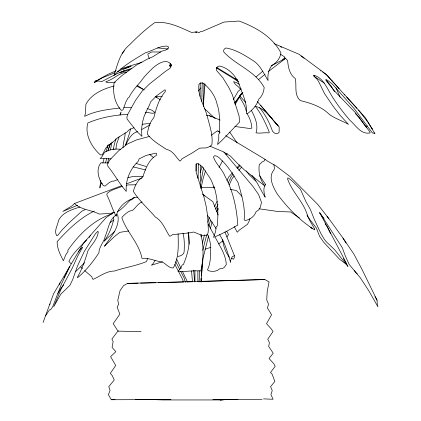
<?xml version="1.0" encoding="UTF-8"?>
<svg xmlns="http://www.w3.org/2000/svg" width="421" height="421" viewBox="0 0 421 421"><rect width="100%" height="100%" fill="white"/><g stroke="black" fill="none" stroke-linecap="round" stroke-linejoin="round"><path stroke-width="0.63" d="M213.942 187.808L213.952 186.529M200.112 96.367L200.243 82.779M202.212 82.6L201.806 101.429M198.059 178.509L198.449 163.406M200.27 181.267L200.696 165.1M203.369 106.376L204.006 83.558M195.981 171.047L196.186 163.816M203.311 106.402L204.985 83.932M224.956 232.018L234.413 255.7L234.339 257.847L233.329 259.273L232.366 258.473L231.103 258.568M201.296 281.702L202.159 263.993M202.29 261.373L202.354 260.057M199.086 281.917L199.696 270.803M115.943 149.239L116.428 144.582L119.132 136.904M125.116 132.862C125.29 137.93 122.948 142.666 123.048 147.671M201.022 280.523L201.196 278.576M201.427 275.976L202.98 258.42L208.632 235.755M100.777 180.504L99.924 187.919L100.193 185.351L101.55 182.94L102.314 183.888M169.868 66.271L170.142 63.908L171.484 65.208M110.434 149.934L111.997 142.051M130.531 128.715L129.458 133.583L125.505 145.05C128.563 139.861 131.136 133.11 137.614 131.636M113.47 148.987L114.207 144.708L116.038 138.63M200.138 186.108L203.559 167.658M147.424 258.32L147.024 260.446L146.208 261.683C136.004 265.861 124.916 267.498 114.454 271.035C106.555 270.971 100.03 276.292 93.094 279.37L92.352 278.644L91.899 276.844L84.758 270.645M106.581 158.264L105.645 162.874M249.848 218.62L249.521 220.32L247.464 224.351L239.296 230.087L237.212 232.229L234.271 226.566M201.08 187.782L203.18 178.341L205.511 170.8M107.671 162.769L108.66 158.38M225.677 135.667L264.967 159.259L264.704 160.338L263.983 161.085L262.23 161.875L260.257 163.885L259.289 164.295C258.236 171.952 259.889 179.835 264.951 186.077L244.575 170.068L237.628 163.595L230.476 156.133L223.256 151.749L210.026 146.203M210.358 228.824L212.084 221.899M120.022 115.049L121.122 112.018M107.381 147.776L107.85 145.929M202.754 250.227L206.664 234.992M208.942 226.103L210.405 220.388M202.354 243.185L204.49 234.918M207.769 222.199L209.437 217.247M102.866 163.016L104.003 158.691M108.05 150.939L109.986 144.071M110.755 143.156L108.013 150.376M108.097 144.898L105.981 151.649M200.143 172.736L202.117 166.537M59.424 284.728L60.05 282.87M43.068 322.533L53.546 293.858L83.7 242.901L106.05 217.715L113.154 212.694M120.811 112.881L120.106 114.67M90.21 235.834L90.389 235.365M367.175 125.816L366.359 127.389L359.302 117.617L355.361 113.602M69.049 267.661L65.439 275.087M69.807 266.382L61.871 283.044L52.567 306.998L50.399 309.882L49.81 309.719L49.394 310.061L45.505 315.866M216.594 211.71L218.273 208.142M229.182 184.924L232.255 178.378L234.318 175.889M222.556 160.811L219.046 167.384M215.726 209.184L217.967 204.464M228.324 182.64L231.124 176.741L233.166 174.183M214.526 206.6L217.073 201.275M226.961 180.577L228.661 177.03L232.571 172.663M64.081 277.734L64.897 276.15M235.05 104.671L241.638 93.388L237.791 98.661M233.302 99.703L238.181 91.257L241.259 88.863M57.882 293.579L61.298 287.68L63.639 284.959M89.247 237.449L89.889 236.37M155.07 260.51L153.007 263.709L151.413 265.23L162.495 261.725M198.423 91.11L200.664 87.968M49.604 304.657L50.104 303.899M259.62 175.757L265.525 184.377C262.809 188.14 264.025 193.107 265.204 197.223C260.657 190.066 257.415 182.098 252.016 175.431M234.718 102.913L237.023 99.724M239.344 96.525L240.87 94.409L242.891 92.725M238.091 98.582L242.354 92.757M234.723 103.156L242.417 92.688M122.432 53.325L124.358 50.778M78.253 252.105L81.227 248.258L82.753 247.185L77.806 255.873L72.301 268.061L61.14 288.974L53.741 306.698L60.808 294.184L69.933 285.322L72.749 279.407L77.538 265.904L84.179 251.637L95.541 233.555L97.898 231.25L98.251 232.166C97.372 239.428 91.404 244.769 87.952 250.816C85.163 259.967 82.19 269.108 77.322 277.397L77.938 277.386C86.194 270.429 93.02 261.825 98.903 252.826C99.077 246.538 104.129 242.133 105.271 236.118C108.534 228.771 109.139 218.741 116.943 214.557L117.733 214.963C120.38 226.919 110.702 237.081 104.403 246.285L114.407 236.591L119.732 232.366L128.81 230.94M237.655 168.558L240.102 165.485M226.835 237.055L228.524 234.597L226.787 231.355M238.849 170.416L241.728 166.932M121.711 185.661L74.464 203.501L72.102 205.801L62.787 211.442L77.559 205.253M226.035 154.728L227.293 153.323M236.912 167.811L239.517 164.9M84.558 262.757L75.812 271.466M130.673 199.58L124.216 206.385L119.296 210.753L117.527 211.289M86.637 239.975C80.285 246.664 72.965 253.053 68.86 261.436L71.054 263.699M123.516 69.276L131.052 66.281M114.822 231.276L104.15 241.159C109.034 234.608 111.897 226.966 113.865 219.152L113.423 217.304M255.942 77.032L262.872 71.102M258.541 79.664L265.104 74.191M222.988 240.838L218.588 244.012M268.14 71.691L285.585 58.377L287.611 60.561C288.238 67.139 289.39 74.306 295.247 78.495C296.958 85.674 293.779 94.709 300.215 100.545C310.519 103.129 321.018 106.318 328.848 113.954C334.706 118.669 342.057 120.601 348.467 124.369L340.036 115.233L333.011 106.071L324.486 93.536L318.592 81.521L317.271 79.448L313.792 76.096L313.834 75.254C322.154 77.422 326.128 86.037 330.011 92.962C335.679 102.629 342.457 111.549 349.719 120.064C355.613 125.148 360.965 134.794 369.948 132.957L370.148 132.562L369.343 131.168L355.119 112.402L335.648 92.183L330.053 85.574L325.88 80.143L325.812 79.485L327.712 80.39L332.458 84.184L354.135 108.565L371.864 132.283L372.822 133.173L374.401 133.02L374.943 133.731L367.786 121.953L358.529 110.097M211.342 135.241L217.115 130.989L217.82 130.952L220.067 132.299M265.156 184.64L265.525 184.377M130.799 200.233L134.625 197.528M282.559 59.55L284.164 58.445M110.191 222.462L113.744 220.12M263.535 398.887L273.087 399.261L270.94 394.603L272.24 390.556L270.582 386.625L274.866 381.447L272.029 373.98L270.498 372.49L275.202 366.265L273.792 363.686L269.035 358.487L273.224 353.182L268.719 346.52L269.398 342.583L267.73 339.2L273.045 331.559L271.266 328.927L266.535 323.654L271.566 314.734L267.482 308.098L268.503 304.083L266.719 299.873L267.23 291.337L269.056 281.838L264.825 279.539L127.537 283.391L123.495 285.691L120.053 290.59L117.759 300.42L118.711 304.078L117.143 307.188L119.848 314.129L113.207 323.649L117.575 330.469L118.459 331.132L141.072 331.669M141.856 129.468L149.797 125.026M124.206 70.596L119.753 72.875L129.315 69.854M271.066 65.865L285.585 58.377L284.333 57.44L284.675 57.177L284.328 56.735L280.449 54.177M142.077 201.896C137.867 203.564 135.883 207.658 132.552 210.426C128.2 210.737 125.232 214.089 122.332 216.889L121.874 217.883C126.842 232.324 139.041 243.096 141.982 258.341C148.039 257.71 154.007 260.473 159.98 261.662C165.237 261.736 167.711 268.372 173.305 267.951C179.014 257.831 178.372 245.201 178.104 233.876M97.719 80.806L95.451 81.953L95.877 81.453L95.646 80.785L96.372 80.627L94.846 81.711L107.86 74.401L116.264 70.707M85.042 209.674L81.885 211.184L69.239 222.672L62.108 229.924L57.603 235.555L56.682 235.665C53.704 230.766 57.824 225.367 58.514 220.425C62.64 212.242 71.87 209.663 79.895 207.006M117.522 71.659L122.853 69.128L131.02 66.155L128.079 66.507L120.78 68.955M94.336 211.026C79.769 218.041 67.944 229.798 57.14 241.617C57.093 248.6 60.266 254.694 63.392 260.752L65.655 255.058L68.065 251.411L67.807 250.29C78.911 234.581 93.62 219.636 112.439 213.721M114.844 72.791L102.445 77.722L94.094 82.484L97.446 80.885L101.882 81.548C111.433 76.596 120.764 70.991 131.405 68.634M134.015 127.721L129.347 129.573L126.937 131.989L117.522 137.888L110.144 144.524L108.671 144.861L105.839 148.087L102.319 154.812L100.272 154.828C91.773 147.155 84.505 134.699 87.836 122.995C100.324 117.548 113.97 115.133 127.537 114.38M126.621 183.803L141.961 178.015M210.884 247.332L205.074 249.206M117.754 179.593L113.57 181.225L112.312 181.098L109.318 182.546L104.976 186.114L103.334 185.645C98.588 179.562 95.514 169.279 100.929 162.816L108.334 162.985M126.226 185.424L127.747 184.924L135.904 184.777M128.079 66.507L141.919 62.313M120.743 149.355C115.086 148.476 109.434 149.418 104.545 152.381L101.629 157.159L100.177 158.517L111.076 158.859M114.58 212.184L110.455 213.436L99.261 214.057C91.299 209.921 81.337 209.984 74.464 203.501M114.117 85.973C103.198 88.905 91.425 93.851 85.895 104.34L85.405 113.47L84.595 116.359C95.562 110.786 107.908 109.46 119.922 107.976M122.248 186.366C117.17 188.44 111.202 189.645 107.092 193.439L106.839 194.939C110.439 201.854 112.328 209.479 116.191 216.273C117.838 208.058 124.537 201.48 132.347 198.786L133.599 197.428L137.651 197.196M126.542 72.149C118.759 72.975 113.328 79.516 105.929 81.669L105.866 82.037L108.302 82.716L115.438 82.179M234.413 255.7L232.218 256.721L230.724 260.089L230.619 262.557C227.861 252.958 225.019 243.227 219.599 234.655M149.423 136.441L136.493 139.935L127.642 143.898L118.854 150.571L109.755 159.922L107.566 164.122L107.871 166.306C114.549 174.294 119.301 183.635 126.258 191.408C125.395 180.293 130.131 168.884 138.256 161.275L139.13 158.859L146.245 155.402L156.012 153.139L156.68 153.96L156.391 155.349C148.455 160.027 145.608 168.853 142.766 176.999C137.593 180.056 134.873 185.856 133.31 191.313C139.325 200.864 148.024 208.479 155.349 217.036C162.538 221.114 165.227 229.556 169.542 236.139L170.758 235.939L172.473 234.671L190.687 232.708L193.46 232.013C197.986 233.323 202.401 236.897 207.343 234.792L208.027 232.939L208.337 229.729L207.664 216.194L206.227 206.627L204.169 197.881L196.207 172.436L196.118 164.069L197.533 163.622C203.559 165.863 205.727 172.699 209.569 177.325C212.005 181.041 213.137 185.408 214.894 189.445C218.073 201.464 218.367 213.852 217.273 226.035L216.115 226.824L215.684 231.266L213.579 237.344C222.067 233.992 229.892 229.571 237.797 225.051C236.723 208.263 233.123 191.002 224.967 176.152C222.251 169.058 215.673 164.037 213.452 156.88L214.652 155.681C218.72 155.849 220.925 159.975 223.735 162.327C229.366 168.416 233.76 175.499 238.023 182.572C241.486 194.597 245.469 207.143 244.169 219.857L245.296 220.499C250.179 219.704 254.473 216.389 256.105 211.668L258.72 209.9L260.431 207.043L261.488 202.338L258.568 194.528L252.742 186.182L223.877 152.07M162.253 96.409L160.554 96.756L156.044 96.246M145.208 112.954C148.371 111.502 151.571 114.301 154.691 112.812L154.339 111.907L151.839 110.191L147.176 108.46M127.852 177.788L132.61 176.567L143.056 176.531M228.329 399.482L228.608 399.44L220.057 399.945L229.508 399.308M118.459 331.132L117.812 331.222L111.923 338.968L113.144 341.552L112.075 347.378L115.87 351.656L110.612 356.629L115.728 365.502L110.339 373.311L112.254 375.627L114.259 379.989L108.786 386.62L110.06 390.562L108.392 394.609L111.318 399.734L170.984 399.582M142.23 124.284L147.187 123.685L150.392 123.827M111.318 399.734L115.038 399.292M171.7 65.197L169.705 65.518L170.205 65.739L169.926 65.955L170.526 66.918M228.608 399.44L220.993 399.945L163.095 399.95L145.798 399.334M151.523 399.64L158.575 399.329M201.028 281.496L264.825 279.539M183.082 282.028L158.285 282.707M186.892 281.917L192.613 281.749M155.786 282.77L140.661 283.123M138.077 283.18L127.537 283.391M212.879 399.45L262.194 399.292M137.735 399.345L135.699 399.35L167.653 399.34M131.768 107.629L123.9 107.418M215.41 399.334L237.928 399.345M232.471 399.334L236.26 399.345M201.133 187.371L214.468 187.808M160.764 51.978L151.671 51.957L147.85 54.041L148.492 56.914L149.397 58.33M371.606 128.116L372.317 129.052L365.191 117.491L346.651 96.972M206.316 115.333L209.284 115.601L220.172 120.074M157.638 47.878L168.032 49.047M112.96 149.108L114.159 149.234M259.036 208.784L277.934 211.505L290.748 211.968L299.368 217.857M234.876 126.474L249.532 128.479L251.863 128.168C251.669 123.043 249.816 118.085 247.122 113.775M230.324 189.324L236.534 190.613L241.912 196.233M145.845 170.005L133.052 166.848M136.078 163.422L146.076 166.5M255 106.239C265.646 108.597 271.177 118.58 278.17 125.947L257.315 101.519M273.924 164.637L274.408 168.216L274.013 169.868C267.782 176.957 273.071 186.945 277.181 193.897C287.464 207.737 299.694 220.467 314.382 229.74L314.398 229.171L314.787 229.187L309.561 220.162L307.283 215.526L307.288 214.736C303.173 201.448 291.985 191.855 287.554 178.851L287.969 177.836C292.569 180.698 296.51 185.419 300.473 189.339L306.078 201.985L310.345 209.39L314.44 219.736L320.849 233.387L324.117 239.017L326.117 241.575L334.737 249.848L347.957 266.482C338.831 248.306 329.117 230.482 319.644 212.51L342.378 247.874L345.304 255.91L349.214 264.504L360.239 277.692L368.838 290.848L377.932 306.788L377.258 304.257L377.048 300.231L362.086 269.535L353.861 254.052L342.962 238.039L328.754 218.462L317.85 204.527L289.774 176.32L275.455 165.558L268.172 161.548L264.967 159.259M280.407 46.757L281.823 47.305M274.039 43.61L299.236 54.351L326.212 74.401L356.903 108.302M202.485 194.165L212.837 201.659L218.167 215.015M136.899 86.163L144.029 89.789M209.284 115.601L211.547 116.875M237.697 80.295L234.444 78.406L237.912 80.537M216.547 67.36L237.665 80.222M238.665 81.674L216.589 68.013M204.601 108.723L215.22 118.654M155.186 96.467L160.369 99.809M324.312 83.142L314.75 76.738L313.819 75.322M239.265 84.242L236.292 82.516L233.608 81.706C234.786 84.947 238.86 86.273 240.496 89.368M137.178 85.305L144.04 89.931M217.82 130.952L219.836 132.504M301.01 55.998L304.13 58.298M149.75 154.47L153.723 157.717M322.633 71.949L326.796 75.07L339.173 88.794M156.023 97.109L156.944 97.867M80.795 267.056L82.5 268.535M357.318 273.934L355.503 272.34L354.519 270.64M310.724 227.235L312.445 228.761L311.093 227.082M255.636 181.035L248.869 174.468L246.206 170.884M320.965 70.991L320.681 70.681M325.138 223.814L327.196 226.509M240.228 96.525L245.601 102.24M203.58 194.702L204.853 196.012M217.341 208.721L218.246 209.663M344.146 94.199L344.92 95.062M326.996 216.505L328.754 218.462M274.434 121.495L279.181 127.031L279.118 132.215L277.96 133.341L276.681 133.767L274.308 133.004L272.498 131.226C269.593 122.764 265.335 114.628 259.583 107.713M260.51 105.182L272.466 119.19M255.821 106.902C261.557 114.459 265.709 123.332 269.266 132.11L269.051 132.931C264.688 132.215 260.394 133.699 256.015 132.857C258.594 125.205 254.968 117.264 251.448 110.513M333.995 90.931L334.653 91.71M319.76 213.168L324.081 218.541M326.159 80.074L331.49 86.51L333.664 90.536M229.408 257.268C225.398 252.247 223.462 245.975 222.562 239.691M207.395 215.22L216.089 228.624M239.46 97.088C242.28 101.487 245.348 106.013 246.259 111.255M229.734 132.131L237.112 142.903M307.02 215.11L310.119 219.925L316.481 228.182L319.539 236.292L323.749 242.27L339.521 259.194L345.983 264.051L346.472 263.725L344.262 260.104M343.304 258.568L343.946 259.589M342.962 238.039L346.025 243.085M377.048 300.231L375.006 296.6M215.231 237.318C219.694 246.006 225.824 254.495 226.282 264.556L224.356 267.351L222.262 268.63L219.615 268.83C216.673 271.808 212.131 271.803 208.353 270.687L207.511 269.819C210.4 263.788 210.7 257.01 210.326 250.416C211.142 244.959 209.905 239.733 207.637 234.744M332.032 80.885L332.585 81.927M175.631 261.609L179.867 269.756M180.772 271.503L184.098 277.902L185.351 282.291M174.836 264.393L182.693 279.539L183.356 282.054M214.457 235.807L208.158 224.009M340.11 97.262L336.026 87.863M176.599 259.02L181.088 268.477M182.488 271.429L187.534 282.07M327.454 226.987L330.469 233.481M170.142 63.908L171.026 66.018M183.035 233.234C184.535 239.228 184.466 245.669 184.13 251.779A7.046 4.973 0.2 0 1 177.941 256.378M196.323 32.496L195.97 31.275L196.207 32.549M201.012 234.992C203.896 246.627 203.538 259.262 200.875 270.903C193.176 270.461 185.64 271.671 177.946 271.577L180.925 267.903L182.193 264.925L183.314 264.709C187.456 254.794 190.708 243.738 188.324 232.824M197.381 176.046L197.602 177.325M193.66 270.224L194.623 281.902M188.145 232.376L189.182 244.148M191.539 270.966L192.455 281.433M194.928 270.471L194.965 281.617M201.033 186.171L201.033 188.797M201.075 234.797L201.075 236.77M201.112 278.17L201.117 282.112M197.875 271.098L197.881 281.591M113.649 88.031C113.407 96.03 115.801 104.745 121.522 110.455L123.058 109.781L125.768 102.166L127.926 98.14L129.036 97.34C131.994 91.399 136.446 86.426 140.814 81.49C144.15 76.411 148.508 72.365 152.76 68.044C157.359 64.129 166.085 57.819 171.147 64.408L170.947 66.707L170 68.344L165.737 71.154L149.671 83.821L142.166 91.115L135.504 100.372L127.605 114.591L126.9 117.07L127.105 119.08L136.557 131.136L141.966 136.367C141.23 130.573 141.751 124.479 143.372 118.843C144.898 112.77 148.766 107.644 150.676 101.819L156.644 95.746L164.858 89.762L165.421 90.283L165.185 91.72C158.706 99.03 156.238 108.486 153.833 117.675C149.792 122.148 148.218 128.237 147.287 133.983C152.165 140.703 159.738 144.903 166.542 149.429C172.805 150.465 175.773 156.949 179.851 161.106L180.809 160.485L182.056 158.754L192.56 152.739L199.454 148.203L203.122 147.929A9.367 8.857 -18.7 0 0 209.947 146.271L211.816 144.913C213.189 135.888 210.011 126.826 207.742 118.164C205.359 106.739 197.07 96.272 199.022 84.211L200.417 83.074L202.88 83.026C209.811 88.178 215.431 96.056 217.194 104.624C220.483 113.865 219.031 123.574 219.709 132.999L218.767 134.188L218.788 138.309L217.568 144.529C225.303 137.383 232.166 129.479 239.617 122.016L239.06 115.912L232.392 94.904L228.75 87.368L222.746 77.622L216.673 70.617L216.31 68.497L217.562 66.692L219.662 66.023C228.919 68.076 236.192 76.243 239.354 84.831C242.354 94.22 247.643 103.324 246.269 113.575L247.516 113.517C252.589 109.986 256.915 105.145 258.799 99.172C262.167 96.183 263.793 91.894 264.188 87.484C255.347 71.112 236.102 65.26 223.867 52.088L223.567 50.404L224.451 48.931L225.966 47.983C235.934 49.589 244.806 55.351 253.205 60.661C260.567 65.397 263.683 73.628 268.082 80.553C267.34 75.322 268.566 69.818 271.74 65.55C276.46 62.939 280.302 58.314 280.918 52.846C272.329 36.648 255.726 27.16 239.081 21.05L224.025 22.06L202.259 31.407L200.259 31.759L199.128 32.68L198.291 32.617L197.644 31.964L196.039 32.422L194.328 32.08L192.013 32.464L190.966 32.18C179.514 27.102 167.463 20.882 154.549 22.745C145.592 29.244 137.499 36.759 129.747 44.626C120.032 52.478 117.596 64.313 113.996 75.459C122.911 65.876 134.341 59.435 145.429 52.788C152.686 50.783 159.191 45.921 166.869 46.099L168.647 47.005L168.589 48.005L167.226 49.104L165.495 50.167L161.832 51.141L152.807 56.761L147.639 58.998L136.904 64.776L122.053 75.47L114.559 82.195L113.944 83.584L113.649 88.031"/></g></svg>
